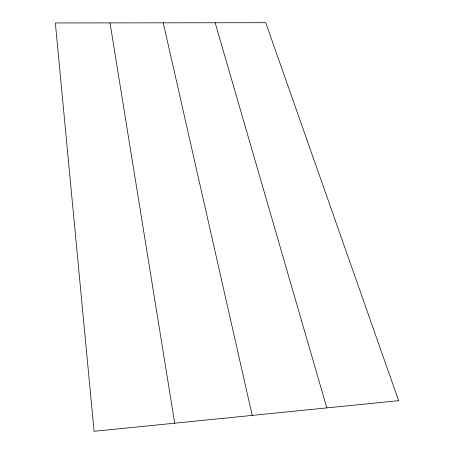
<?xml version="1.0" encoding="UTF-8"?>
<svg xmlns="http://www.w3.org/2000/svg" width="454" height="454" viewBox="0 0 454 454"><rect width="100%" height="100%" fill="white"/><g stroke="black" fill="none" stroke-linecap="round" stroke-linejoin="round"><path stroke-width="0.68" d="M215.156 22.762L326.823 407.896M163.27 22.831L252.225 415.399M110.021 22.893L174.705 423.196M398.652 400.678L94.086 431.3L55.348 22.961L265.732 22.7L398.652 400.678"/></g></svg>
